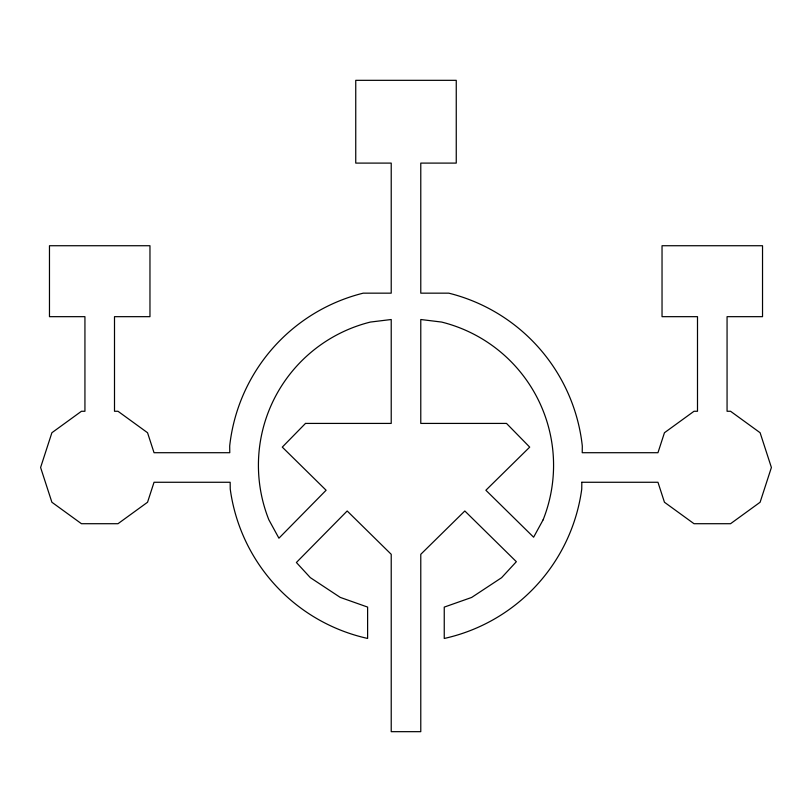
<?xml version="1.0" encoding="UTF-8"?>
<svg xmlns="http://www.w3.org/2000/svg" width="812" height="812" viewBox="0 0 812 812"><rect width="100%" height="100%" fill="white"/><g stroke="black" fill="none" stroke-linecap="round" stroke-linejoin="round"><path stroke-width="1.22" d="M581.828 482.267L581.737 489.149A177.361 177.361 0 0 1 444.245 638.465L444.245 607.112L471.65 597.449L501.603 577.697L516.351 561.691L464.819 510.981L420.778 554.312L420.778 731.673L391.222 731.673L391.222 554.312L347.181 510.981L296.39 562.493L310.316 577.636L340.248 597.399L367.613 607.082L367.613 638.435A177.361 177.361 0 0 1 230.243 489.068L230.161 482.267L154.036 482.267L147.551 502.242L117.984 523.71L81.454 523.71L51.887 502.242L40.6 467.489L51.887 432.735L81.454 411.268L84.935 411.268L84.935 316.67L49.471 316.67L49.471 245.731L149.966 245.731L149.966 316.67L114.502 316.67L114.502 411.268L117.984 411.268L147.551 432.735L154.036 452.71L229.776 452.71L229.694 445.971A177.361 177.361 0 0 1 363.218 293.162L391.222 293.162L391.222 163.1L355.747 163.1L355.747 80.327L456.253 80.327L456.253 163.1L420.778 163.1L420.778 293.162L448.792 293.162A177.361 177.361 0 0 1 582.305 446.042L582.224 452.71L657.964 452.71L664.449 432.735L694.016 411.268L697.498 411.268L697.498 316.67L662.034 316.67L662.034 245.731L762.529 245.731L762.529 316.67L727.065 316.67L727.065 411.268L730.546 411.268L760.113 432.735L771.4 467.489L760.113 502.242L730.546 523.71L694.016 523.71L664.449 502.242L657.964 482.267L581.828 482.267M543.116 519.832L533.616 537.209L485.88 490.245L529.708 447.118L506.495 423.417L420.778 423.417L420.778 319.512L441.606 322.059A147.581 147.581 0 0 1 543.116 519.832M305.495 423.417L282.282 447.118L326.109 490.245L278.922 538.204L268.843 519.761A147.581 147.581 0 0 1 370.404 322.059L391.222 319.512L391.222 423.417L305.495 423.417"/></g></svg>
